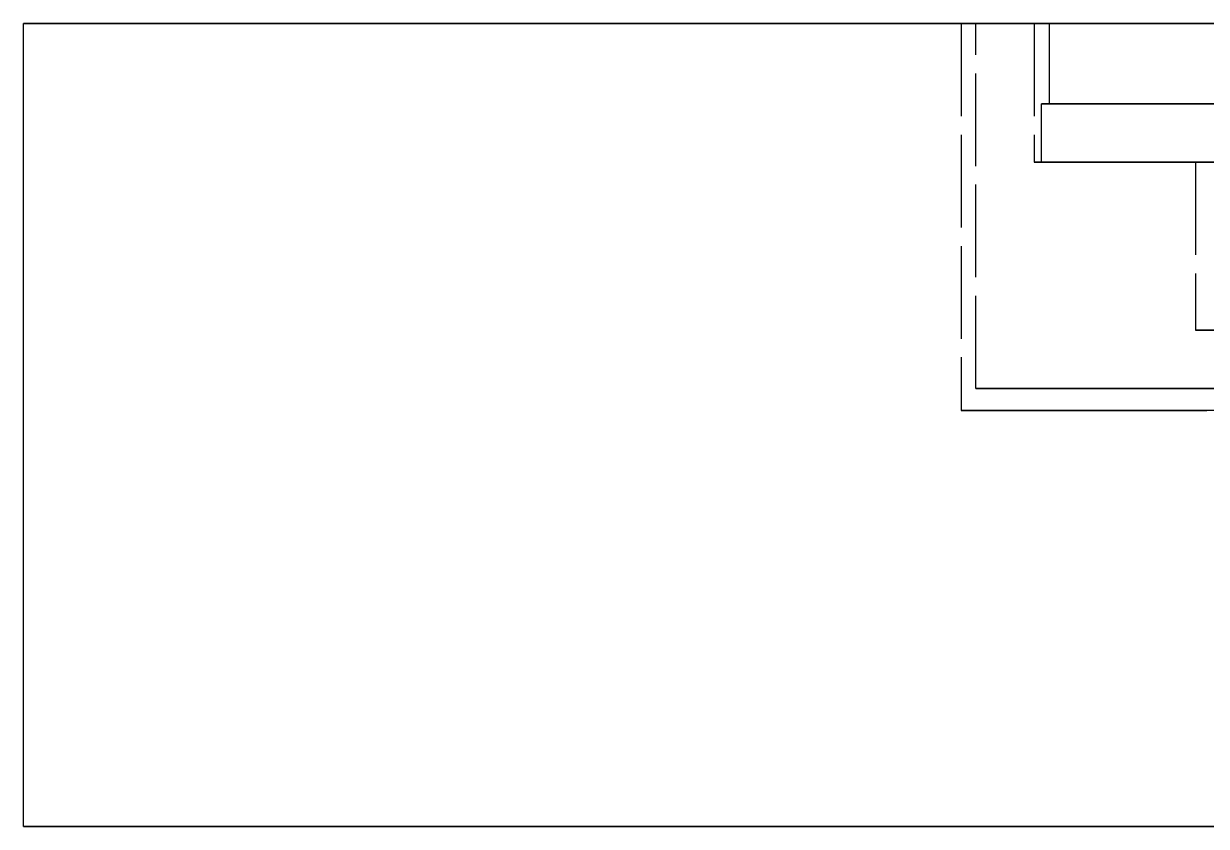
# Model space of a CAD drawing. Header units: millimetres. Extents: x -9 to 221, y -53 to 196.
# Drawn here: x 134.85 to 151.05, y 25.6 to 36.6 of the extents above; entities that cross this region are included whole.
import ezdxf

# ---------------------------------------------------------------- set-up
doc = ezdxf.new("R2010")
doc.units = ezdxf.units.MM
doc.linetypes.add('DASHED', pattern=[1.524, 1.27, -0.254])
doc.layers.add('HIDDEN', color=8, linetype='DASHED')
doc.layers.add('VISIBLE', color=7, linetype='CONTINUOUS')

msp = doc.modelspace()

# ---------------------------------------------------------------- linework, layer by layer
at = {"layer": 'HIDDEN'}
for points in [[(151.6119, 36.6), (150.85, 36.6), (150.0881, 36.6), (149.32619, 36.6), (148.56429, 36.6), (147.80238, 36.6), (147.04048, 36.6), (146.27857, 36.6), (145.51667, 36.6), (144.75476, 36.6), (143.99286, 36.6), (143.23095, 36.6), (142.46905, 36.6), (141.70714, 36.6), (140.94524, 36.6), (140.18333, 36.6), (139.42143, 36.6), (138.65952, 36.6), (137.89762, 36.6), (137.13571, 36.6), (136.37381, 36.6), (135.6119, 36.6), (134.85, 36.6)], [(151.23286, 36.6), (150.87857, 36.6), (150.52429, 36.6), (150.17, 36.6), (149.81571, 36.6), (149.46143, 36.6), (149.10714, 36.6), (148.75286, 36.6), (148.39857, 36.6), (148.04429, 36.6), (147.69, 36.6)], [(147.69, 36.6), (147.86714, 36.6), (148.04429, 36.6), (148.22143, 36.6), (148.39857, 36.6), (148.57571, 36.6), (148.75286, 36.6), (148.93, 36.6), (149.10714, 36.6), (149.28429, 36.6), (149.46143, 36.6), (149.63857, 36.6), (149.81571, 36.6), (149.99286, 36.6), (150.17, 36.6), (150.34714, 36.6), (150.52429, 36.6), (150.70143, 36.6), (150.87857, 36.6), (151.05571, 36.6)], [(147.69, 36.6), (147.69, 31.3)], [(151.36937, 36.6), (151.02143, 36.6), (150.67349, 36.6), (150.32556, 36.6), (149.97762, 36.6), (149.62968, 36.6), (149.28175, 36.6), (148.93381, 36.6), (148.58587, 36.6), (148.23794, 36.6), (147.89, 36.6)], [(147.89, 36.6), (148.06397, 36.6), (148.23794, 36.6), (148.4119, 36.6), (148.58587, 36.6), (148.75984, 36.6), (148.93381, 36.6), (149.10778, 36.6), (149.28175, 36.6), (149.45571, 36.6), (149.62968, 36.6), (149.80365, 36.6), (149.97762, 36.6), (150.15159, 36.6), (150.32556, 36.6), (150.49952, 36.6), (150.67349, 36.6), (150.84746, 36.6), (151.02143, 36.6), (151.1954, 36.6)], [(147.89, 31.6), (147.89, 36.6)], [(151.27032, 36.6), (150.94778, 36.6), (150.62524, 36.6), (150.3027, 36.6), (149.98016, 36.6), (149.65762, 36.6), (149.33508, 36.6), (149.01254, 36.6), (148.69, 36.6)], [(148.69, 36.6), (148.85127, 36.6), (149.01254, 36.6), (149.17381, 36.6), (149.33508, 36.6), (149.49635, 36.6), (149.65762, 36.6), (149.81889, 36.6), (149.98016, 36.6), (150.14143, 36.6), (150.3027, 36.6), (150.46397, 36.6), (150.62524, 36.6), (150.78651, 36.6), (150.94778, 36.6), (151.10905, 36.6)], [(148.69, 36.6), (148.69, 34.7)], [(151.18089, 36.6), (150.89578, 36.6), (150.61067, 36.6), (150.32556, 36.6), (150.04045, 36.6), (149.75533, 36.6), (149.47022, 36.6), (149.18511, 36.6), (148.9, 36.6)], [(148.9, 36.6), (149.18511, 36.6), (149.47022, 36.6), (149.75533, 36.6), (150.04045, 36.6), (150.32556, 36.6), (150.61067, 36.6), (150.89578, 36.6), (151.18089, 36.6)], [(148.9, 35.5), (148.9, 36.6)], [(151.09284, 35.5), (150.80499, 35.5), (150.51713, 35.5), (150.22928, 35.5), (149.94142, 35.5), (149.65357, 35.5), (149.36571, 35.5), (149.07786, 35.5), (148.79, 35.5)], [(148.79, 35.5), (149.07786, 35.5), (149.36571, 35.5), (149.65357, 35.5), (149.94142, 35.5), (150.22928, 35.5), (150.51713, 35.5), (150.80499, 35.5), (151.09284, 35.5)], [(148.79, 34.7), (148.79, 35.5)], [(151.18089, 35.5), (150.89578, 35.5), (150.61067, 35.5), (150.32556, 35.5), (150.04045, 35.5), (149.75533, 35.5), (149.47022, 35.5), (149.18511, 35.5), (148.9, 35.5)], [(148.9, 35.5), (149.18511, 35.5), (149.47022, 35.5), (149.75533, 35.5), (150.04045, 35.5), (150.32556, 35.5), (150.61067, 35.5), (150.89578, 35.5), (151.18089, 35.5)], [(151.27032, 34.7), (150.94778, 34.7), (150.62524, 34.7), (150.3027, 34.7), (149.98016, 34.7), (149.65762, 34.7), (149.33508, 34.7), (149.01254, 34.7), (148.69, 34.7)], [(148.69, 34.7), (148.85127, 34.7), (149.01254, 34.7), (149.17381, 34.7), (149.33508, 34.7), (149.49635, 34.7), (149.65762, 34.7), (149.81889, 34.7), (149.98016, 34.7), (150.14143, 34.7), (150.3027, 34.7), (150.46397, 34.7), (150.62524, 34.7), (150.78651, 34.7), (150.94778, 34.7), (151.10905, 34.7)], [(151.09284, 34.7), (150.80499, 34.7), (150.51713, 34.7), (150.22928, 34.7), (149.94142, 34.7), (149.65357, 34.7), (149.36571, 34.7), (149.07786, 34.7), (148.79, 34.7)], [(148.79, 34.7), (149.07786, 34.7), (149.36571, 34.7), (149.65357, 34.7), (149.94142, 34.7), (150.22928, 34.7), (150.51713, 34.7), (150.80499, 34.7), (151.09284, 34.7)], [(151.15238, 34.7), (150.9, 34.7)], [(150.9, 34.7), (151.02619, 34.7), (151.15238, 34.7)], [(150.9, 34.7), (150.9, 32.4)], [(151.15238, 32.4), (150.9, 32.4)], [(150.9, 32.4), (151.02619, 32.4), (151.15238, 32.4)], [(151.36937, 31.6), (151.02143, 31.6), (150.67349, 31.6), (150.32556, 31.6), (149.97762, 31.6), (149.62968, 31.6), (149.28175, 31.6), (148.93381, 31.6), (148.58587, 31.6), (148.23794, 31.6), (147.89, 31.6)], [(147.89, 31.6), (148.06397, 31.6), (148.23794, 31.6), (148.4119, 31.6), (148.58587, 31.6), (148.75984, 31.6), (148.93381, 31.6), (149.10778, 31.6), (149.28175, 31.6), (149.45571, 31.6), (149.62968, 31.6), (149.80365, 31.6), (149.97762, 31.6), (150.15159, 31.6), (150.32556, 31.6), (150.49952, 31.6), (150.67349, 31.6), (150.84746, 31.6), (151.02143, 31.6), (151.1954, 31.6)], [(151.23286, 31.3), (150.87857, 31.3), (150.52429, 31.3), (150.17, 31.3), (149.81571, 31.3), (149.46143, 31.3), (149.10714, 31.3), (148.75286, 31.3), (148.39857, 31.3), (148.04429, 31.3), (147.69, 31.3)], [(147.69, 31.3), (147.86714, 31.3), (148.04429, 31.3), (148.22143, 31.3), (148.39857, 31.3), (148.57571, 31.3), (148.75286, 31.3), (148.93, 31.3), (149.10714, 31.3), (149.28429, 31.3), (149.46143, 31.3), (149.63857, 31.3), (149.81571, 31.3), (149.99286, 31.3), (150.17, 31.3), (150.34714, 31.3), (150.52429, 31.3), (150.70143, 31.3), (150.87857, 31.3), (151.05571, 31.3)], [(151.6119, 25.6), (150.85, 25.6), (150.0881, 25.6), (149.32619, 25.6), (148.56429, 25.6), (147.80238, 25.6), (147.04048, 25.6), (146.27857, 25.6), (145.51667, 25.6), (144.75476, 25.6), (143.99286, 25.6), (143.23095, 25.6), (142.46905, 25.6), (141.70714, 25.6), (140.94524, 25.6), (140.18333, 25.6), (139.42143, 25.6), (138.65952, 25.6), (137.89762, 25.6), (137.13571, 25.6), (136.37381, 25.6), (135.6119, 25.6), (134.85, 25.6)]]:
    msp.add_lwpolyline(points, dxfattribs=at)
at = {"layer": 'VISIBLE'}
for points in [[(134.85, 36.6), (135.23095, 36.6), (135.6119, 36.6), (135.99286, 36.6), (136.37381, 36.6), (136.75476, 36.6), (137.13571, 36.6), (137.51667, 36.6), (137.89762, 36.6), (138.27857, 36.6), (138.65952, 36.6), (139.04048, 36.6), (139.42143, 36.6), (139.80238, 36.6), (140.18333, 36.6), (140.56429, 36.6), (140.94524, 36.6), (141.32619, 36.6), (141.70714, 36.6), (142.0881, 36.6), (142.46905, 36.6), (142.85, 36.6), (143.23095, 36.6), (143.6119, 36.6), (143.99286, 36.6), (144.37381, 36.6), (144.75476, 36.6), (145.13571, 36.6), (145.51667, 36.6), (145.89762, 36.6), (146.27857, 36.6), (146.65952, 36.6), (147.04048, 36.6), (147.42143, 36.6), (147.80238, 36.6), (148.18333, 36.6), (148.56429, 36.6), (148.94524, 36.6), (149.32619, 36.6), (149.70714, 36.6), (150.0881, 36.6), (150.46905, 36.6), (150.85, 36.6), (151.23095, 36.6)], [(134.85, 25.6), (134.85, 36.6)], [(134.85, 25.6), (135.23095, 25.6), (135.6119, 25.6), (135.99286, 25.6), (136.37381, 25.6), (136.75476, 25.6), (137.13571, 25.6), (137.51667, 25.6), (137.89762, 25.6), (138.27857, 25.6), (138.65952, 25.6), (139.04048, 25.6), (139.42143, 25.6), (139.80238, 25.6), (140.18333, 25.6), (140.56429, 25.6), (140.94524, 25.6), (141.32619, 25.6), (141.70714, 25.6), (142.0881, 25.6), (142.46905, 25.6), (142.85, 25.6), (143.23095, 25.6), (143.6119, 25.6), (143.99286, 25.6), (144.37381, 25.6), (144.75476, 25.6), (145.13571, 25.6), (145.51667, 25.6), (145.89762, 25.6), (146.27857, 25.6), (146.65952, 25.6), (147.04048, 25.6), (147.42143, 25.6), (147.80238, 25.6), (148.18333, 25.6), (148.56429, 25.6), (148.94524, 25.6), (149.32619, 25.6), (149.70714, 25.6), (150.0881, 25.6), (150.46905, 25.6), (150.85, 25.6), (151.23095, 25.6)]]:
    msp.add_lwpolyline(points, dxfattribs=at)

doc.saveas('drawing.dxf')
